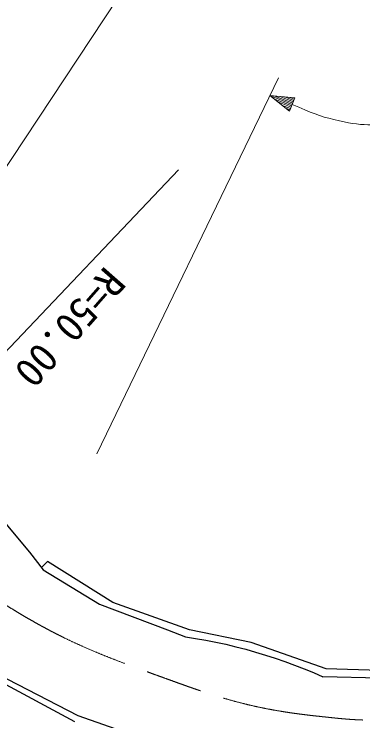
# Model space of a CAD drawing. Units: millimetres, scale not verified. Extents: x 40000 to 680000, y 20000 to 380000.
# Drawn here: x 184020 to 205626, y 260651 to 304504 of the extents above; entities that cross this region are included whole.
import ezdxf
from ezdxf.enums import TextEntityAlignment as Align

# ---------------------------------------------------------------- set-up
doc = ezdxf.new("R2010")
doc.units = ezdxf.units.MM
doc.header["$LTSCALE"] = 1000
doc.linetypes.add('CHAIN', pattern=[18.5, 12, -1.5, 3.5, -1.5])
for name, color, linetype, lineweight in [('M-BGD', 7, 'Continuous', 25), ('M-BMK', 2, 'CHAIN', 13), ('M-BMK-SRVR', 3, 'Continuous', 25), ('M-STR-HTXT', 7, 'Continuous', 13)]:
    doc.layers.add(name, color=color, linetype=linetype, lineweight=lineweight)
doc.styles.add('ＭＳ ゴシック', font='')
doc.styles.get('ＭＳ ゴシック').set_extended_font_data('MS Gothic')

msp = doc.modelspace()

# ---------------------------------------------------------------- linework, layer by layer
at = {"layer": 'M-BGD'}
for p, q in [((181425, 275350), (184981, 271117)), ((184981, 271117), (185827, 270016)), ((186081, 270534), (185712, 270166)), ((190144, 268000), (186081, 270534)), ((185827, 270016), (189299, 267900)), ((185827, 270016), (189299, 267900)), ((194890, 266301), (190144, 268000)), ((189299, 267900), (193532, 266291)), ((189299, 267900), (193532, 266291)), ((193532, 266291), (194633, 265868)), ((193532, 266291), (194633, 265868)), ((198697, 265507), (194890, 266301)), ((203350, 263886), (198697, 265507)), ((187983, 260959), (181942, 264092)), ((187779, 260598), (181904, 263747)), ((209979, 263674), (203350, 263886)), ((209876, 263222), (203154, 263390)), ((193379, 259085), (187983, 260959))]:
    msp.add_line(p, q, dxfattribs=at)
msp.add_lwpolyline([(194633, 265868), (195261, 265769), (195887, 265658), (196511, 265535), (197132, 265400), (197751, 265253), (198366, 265093), (198978, 264922), (199587, 264738), (200192, 264543), (200793, 264336), (201390, 264117), (201983, 263886), (202571, 263644), (203154, 263390)], dxfattribs=at)
msp.add_lwpolyline([(194633, 265868), (195261, 265769), (195887, 265658), (196511, 265535), (197132, 265400), (197751, 265253), (198366, 265093), (198978, 264922), (199587, 264738), (200192, 264543), (200793, 264336), (201390, 264117), (201983, 263886), (202571, 263644), (203154, 263390)], dxfattribs=at)
at = {"layer": 'M-BMK'}
msp.add_open_spline([(166972, 282686), (170611, 278683), (171711, 277462), (175086, 274470), (178365, 271564), (180195, 269860), (183931, 267573), (187603, 265324), (189946, 264539), (193993, 263069), (197407, 261829), (199428, 261297), (203041, 260919), (204105, 260807), (204632, 260740), (205624, 260704)], degree=3, knots=[0, 0, 0, 0, 1, 1, 1, 2, 2, 2, 3, 3, 3, 4, 4, 4, 5, 5, 5, 5], dxfattribs=at)
at = {"layer": 'M-BMK-SRVR'}
msp.add_line((174409, 273989), (194199, 294837), dxfattribs=at)
at = {"layer": 'M-STR-HTXT'}
for p, q in [((190450, 305513), (176533, 284451)), ((189142, 277227), (200394, 300554)), ((199862, 299452), (201085, 298474)), ((199862, 299452), (201422, 299308)), ((199862, 299452), (201253, 298891)), ((201220, 298808), (200107, 299257)), ((201287, 298975), (200174, 299424)), ((200486, 299395), (201321, 299058)), ((201354, 299142), (200798, 299366)), ((201085, 298474), (201422, 299308)), ((201110, 299337), (201388, 299225)), ((200351, 299061), (201186, 298724)), ((201152, 298641), (200596, 298865)), ((200840, 298670), (201119, 298557)), ((201253, 298891), (201652, 298730))]:
    msp.add_line(p, q, dxfattribs=at)
for points, knots in [([(201652, 298730), (202751, 298247), (203168, 298110), (204186, 297874), (205710, 297519), (206624, 297651), (208189, 297684), (209916, 297721), (210909, 297809), (212571, 298279), (215267, 299043), (216625, 299961), (219035, 301390), (222027, 303164), (223662, 304284), (226248, 306610), (228037, 308219), (228881, 309287), (230515, 311053), (232965, 313702), (234405, 315130), (236703, 317911), (238362, 319918), (238909, 320613), (240814, 323159)], [0, 0, 0, 0, 1, 1, 1, 2, 2, 2, 3, 3, 3, 4, 4, 4, 5, 5, 5, 6, 6, 6, 7, 7, 7, 8, 8, 8, 8]), ([(141023, 251060), (142649, 251308), (143155, 251351), (144530, 251432), (146767, 251564), (148044, 251523), (150264, 251216), (153137, 250818), (154741, 250463), (157513, 249611), (160085, 248820), (161436, 248093), (163842, 246888), (166811, 245401), (168223, 244119), (171087, 242439), (172561, 241573), (173340, 240994), (174892, 240275), (177378, 239122), (178794, 238503), (181401, 237660), (183560, 236962), (184806, 236677), (187027, 236217), (188766, 235857), (189751, 235706), (191511, 235469), (194636, 235048), (196399, 234896), (199544, 234658), (204003, 234319), (206514, 234298), (210986, 234252), (216850, 234191), (220141, 234273), (225997, 234603), (232717, 234983), (236476, 235311), (243173, 235983), (245194, 236186), (246346, 236188), (248339, 236578), (251189, 237136), (252768, 237563), (255534, 238444), (259645, 239754), (261812, 240888), (265732, 242691), (271646, 245411), (274812, 247263), (280392, 250616), (290913, 256939), (296151, 261541), (306771, 267697), (309227, 269121), (310702, 269759), (313349, 270786), (317183, 272273), (319461, 272930), (323546, 273410), (327703, 273898), (330079, 273932), (334257, 273694), (339859, 273374), (342975, 272875), (348539, 272152), (366357, 269836), (372482, 267571), (393417, 262053)], [0, 0, 0, 0, 1, 1, 1, 2, 2, 2, 3, 3, 3, 4, 4, 4, 5, 5, 5, 6, 6, 6, 7, 7, 7, 8, 8, 8, 9, 9, 9, 10, 10, 10, 11, 11, 11, 12, 12, 12, 13, 13, 13, 14, 14, 14, 15, 15, 15, 16, 16, 16, 17, 17, 17, 18, 18, 18, 19, 19, 19, 20, 20, 20, 21, 21, 21, 22, 22, 22, 23, 23, 23, 23])]:
    msp.add_open_spline(points, degree=3, knots=knots, dxfattribs=at)

# ---------------------------------------------------------------- texts
at = {"layer": 'M-BMK-SRVR', "style": 'ＭＳ ゴシック'}
msp.add_text('R=50.00', height=1833, rotation=228.715, dxfattribs=at).set_placement((186381, 286022), align=Align.BOTTOM_CENTER)

doc.saveas('drawing.dxf')
